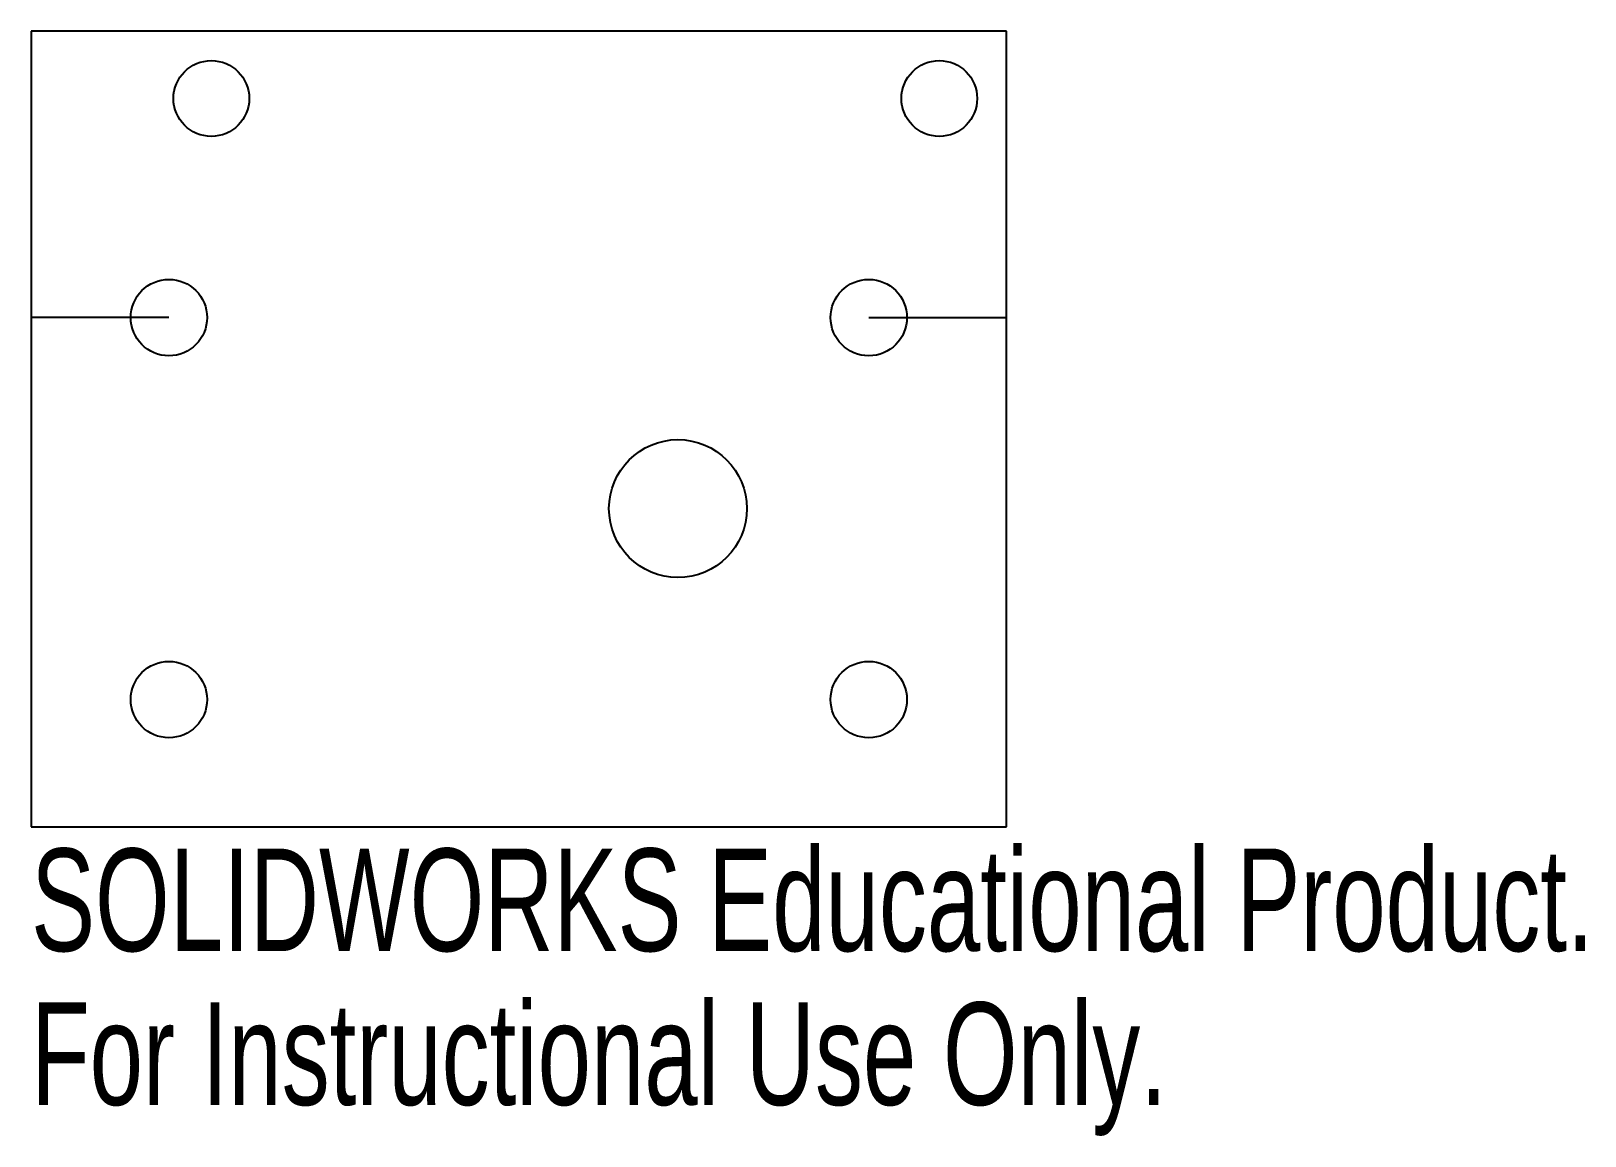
# Model space of a CAD drawing. Header units: millimetres. Extents: x -46 to 27.3, y -14.6 to 37.5.
import ezdxf

# ---------------------------------------------------------------- set-up
doc = ezdxf.new("R2010")
doc.units = ezdxf.units.MM
doc.linetypes.add('CENTERX2', pattern=[20.32, 12.7, -2.54, 2.54, -2.54])
doc.styles.add('SLDTEXTSTYLE0', font='TXT', dxfattribs={"width": 0.7})

msp = doc.modelspace()

# ---------------------------------------------------------------- linework, layer by layer
at = {"color": 7, "linetype": 'Continuous'}
for p, q in [((-46, 37.5), (-46, 0)), ((0, 37.5), (-46, 37.5)), ((0, 0), (0, 37.5)), ((-46, 0), (0, 0))]:
    msp.add_line(p, q, dxfattribs=at)
at = {"color": 7, "linetype": 'CENTERX2'}
for p, q in [((-39.5, 24), (-46, 24)), ((-6.5, 24), (0, 24))]:
    msp.add_line(p, q, dxfattribs=at)
at = {"color": 7, "linetype": 'Continuous'}
for centre, radius in [((-37.5, 34.325), 1.786), ((-3.175, 34.325), 1.786), ((-39.5, 24), 1.8), ((-6.5, 24), 1.8), ((-15.5, 15), 3.25), ((-39.5, 6), 1.8), ((-6.5, 6), 1.8)]:
    msp.add_circle(centre, radius, dxfattribs=at)

# ---------------------------------------------------------------- texts
at = {"color": 7, "linetype": 'Continuous', "char_height": 4.83362, "attachment_point": 1, "style": 'SLDTEXTSTYLE0'}
for s, insert in [('SOLIDWORKS Educational Product.', (-46, -1.02)), ('For Instructional Use Only.', (-46, -8.27))]:
    msp.add_mtext(s, dxfattribs=dict(at, insert=insert))

doc.saveas('drawing.dxf')
